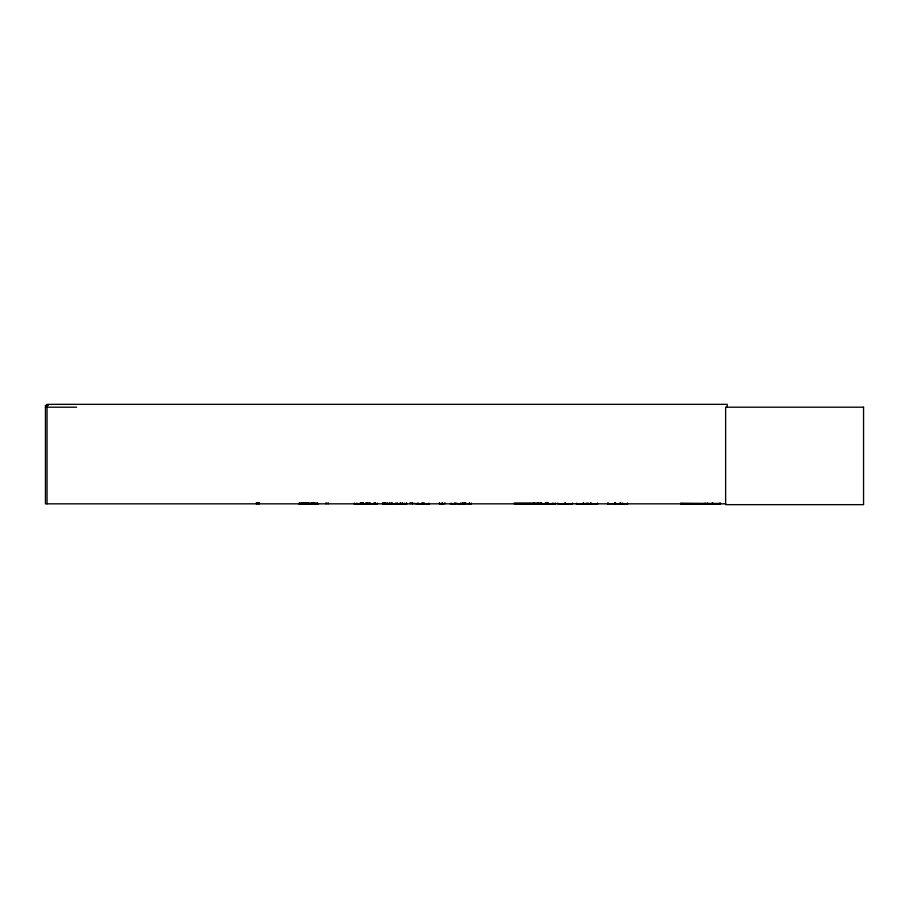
<?xml version="1.0" encoding="UTF-8"?>
<svg xmlns="http://www.w3.org/2000/svg" width="909" height="909" viewBox="0 0 909 909"><rect width="100%" height="100%" fill="white"/><g stroke="black" fill="none" stroke-linecap="round" stroke-linejoin="round"><path stroke-width="1.36" d="M354.26 503.836L354.249 503.029L354.249 503.836L377.292 503.734M360.237 503.802L360.248 503.029M368.861 503.802L368.872 503.029M374.86 503.802L374.86 503.029M680.864 503.188L680.761 503.836L720.462 503.756L681.034 503.381M707.361 503.802L681.034 503.802M680.773 503.484L720.462 503.45M538.003 503.711L538.026 503.029M607.564 503.734L627.88 503.756M546.479 503.711L546.389 502.825M576.306 503.836L597.94 503.756M362.714 503.836L362.873 503.097M385.336 503.802L385.189 502.825M397.267 503.711L397.381 503.029M298.675 503.734L318.48 503.756M303.072 503.734L303.061 502.825M450.205 503.836L455.182 503.734M454.659 503.734L454.795 502.825M306.117 503.711L306.151 503.097L306.253 503.836M384.087 503.711L384.109 503.097M620.631 503.734L620.483 502.825M576.692 503.734L576.76 503.097L576.829 503.836M587.862 503.734L587.93 503.097M301.481 503.734L301.549 503.097M395.483 503.734L382.996 503.734M369.508 503.734L369.406 502.825M404.505 503.734L404.596 503.097L404.687 503.836M299.197 503.734L299.288 503.097M303.595 503.734L303.686 503.097M361.873 503.836L361.827 502.825M48.291 405.369L45.45 405.369L45.45 503.836L725.814 503.836M45.45 407.198L76.629 407.198M299.311 503.2L317.502 503.2M514.221 503.2L541.98 503.2M299.277 503.438L317.548 503.438M514.187 503.461L542.014 503.461M407.084 503.756L396.676 503.802L396.722 503.029M410.129 503.097L418.049 503.802M429.491 503.802L418.788 503.734M443.444 503.802L439.695 503.734M471.339 503.631L456.727 503.802L456.727 503.029M514.199 503.779L555.672 503.802M384.371 503.836L384.518 503.029M442.853 503.734L442.751 503.097L442.649 503.836M469.51 503.734L469.408 503.097M465.624 503.734L465.647 502.825M313.525 503.734L313.423 503.097M406.653 503.734L406.573 503.097M555.524 503.711L555.49 503.029M541.264 503.711L541.207 502.825M314.105 503.836L314.059 502.825M367.94 503.836L367.815 502.825M720.348 503.188L720.451 503.813M707.429 503.381L707.418 503.052M727.234 407.198L727.234 404.346L47.052 404.346L47.052 503.836M719.826 503.029L719.826 503.836M712.77 502.825L712.77 503.836M712.258 502.825L712.258 503.836M705.202 503.029L705.202 503.836M627.517 503.029L627.517 503.836M622.642 503.029L622.642 503.836M620.961 503.029L620.961 503.836M620.029 502.825L620.029 503.836M615.586 502.825L615.586 503.836M615.382 502.825L615.382 503.836M615.086 502.825L615.086 503.836M614.927 502.825L614.927 503.836M614.461 503.029L614.461 503.836M608.03 503.029L608.03 503.836M607.894 503.029L607.894 503.836M597.429 503.029L597.429 503.836M590.986 502.825L590.986 503.836M590.6 502.825L590.6 503.836M587.998 503.029L587.998 503.836M586.26 503.029L586.26 503.836M583.658 502.825L583.658 503.836M583.271 502.825L583.271 503.836M572.465 503.029L572.465 503.836L557.853 503.802L557.853 503.029M565.421 502.825L565.421 503.836M564.909 502.825L564.909 503.836M553.774 503.029L553.774 503.836M552.286 503.029L552.286 503.836M548.252 502.825L548.252 503.836M547.763 502.825L547.763 503.836M546.832 502.825L546.832 503.836M546.536 503.029L546.536 503.836M545.764 502.825L545.764 503.836M545.264 502.825L545.264 503.836M541.06 503.029L541.06 503.836M540.775 502.825L540.775 503.836M533.833 503.029L533.833 503.836M471.339 503.029L471.339 503.836M469.317 503.029L469.317 503.836M465.488 502.825L465.488 503.836M464.919 503.029L464.919 503.836M464.283 502.825L464.283 503.836M463.783 502.825L463.783 503.836M462.579 503.029L462.579 503.836M462.488 503.029L462.488 503.836M460.908 502.825L460.908 503.836M455.375 503.029L455.375 503.836M450.978 503.029L450.978 503.836M444.876 502.62L444.876 503.836M442.035 502.62L442.035 503.836M439.547 502.825L439.502 503.836L439.433 502.825M428.912 503.029L428.912 503.836M424.083 502.62L424.083 503.836M422.799 502.825L422.799 503.836M422.446 502.825L422.446 503.836M422.083 502.62L422.083 503.836M418.64 503.029L418.64 503.836M417.345 503.029L417.345 503.836M412.413 502.825L412.413 503.836M412.163 502.825L412.163 503.836M410.039 503.029L410.039 503.836M406.505 503.029L406.505 503.836M402.562 502.825L402.562 503.836M402.312 502.825L402.312 503.836M400.574 502.825L400.574 503.836M400.233 502.825L400.233 503.836M395.631 503.029L395.631 503.836M392.12 502.825L392.12 503.836M391.779 502.825L391.779 503.836M390.12 503.029L390.12 503.836M389.631 502.62L389.631 503.836M387.62 502.62L387.62 503.836M385.893 502.825L385.882 503.836L385.859 503.029M384.939 502.825L384.939 503.836M384.609 503.029L384.609 503.836M384.314 503.029L384.212 503.836M382.939 502.825L382.939 503.836M382.814 503.029L382.814 503.836M377.462 503.029L377.462 503.836M375.349 502.825L375.349 503.836M375.087 502.825L375.087 503.836M373.565 503.029L373.565 503.836M370.156 503.029L370.156 503.836M369.758 502.825L369.758 503.836M367.361 503.029L367.361 503.836M367.316 502.825L367.293 503.836M366.191 502.825L366.191 503.836L366.077 502.825M363.293 503.029L363.293 503.836M362.964 503.029L362.964 503.836M362.566 502.62L362.566 503.836M361.316 502.825L361.293 503.836M361.203 502.825L361.203 503.836M360.839 502.825L360.839 503.836M360.555 502.62L360.555 503.836M356.964 503.029L356.964 503.836M328.104 502.62L328.104 503.836M326.092 502.62L326.092 503.836M317.73 503.029L317.73 503.836M313.9 502.825L313.9 503.836M313.332 503.029L313.332 503.836M312.026 503.029L312.026 503.836M308.14 502.825L308.14 503.836M307.924 502.825L307.924 503.836M307.799 502.62L307.776 503.836M306.344 503.029L306.344 503.836M304.958 502.62L304.958 503.836M303.788 503.029L303.788 503.836M303.208 502.825L303.208 503.836M301.618 503.029L301.618 503.836M299.391 503.029L299.391 503.836M259.19 502.62L259.19 503.836M258.656 502.62L258.656 503.836M257.179 502.62L257.179 503.836M256.645 502.62L256.645 503.836M256.349 502.62L256.349 503.836M863.55 407.198L725.632 407.198L725.632 504.654L863.55 504.654L863.55 407.198"/></g></svg>
